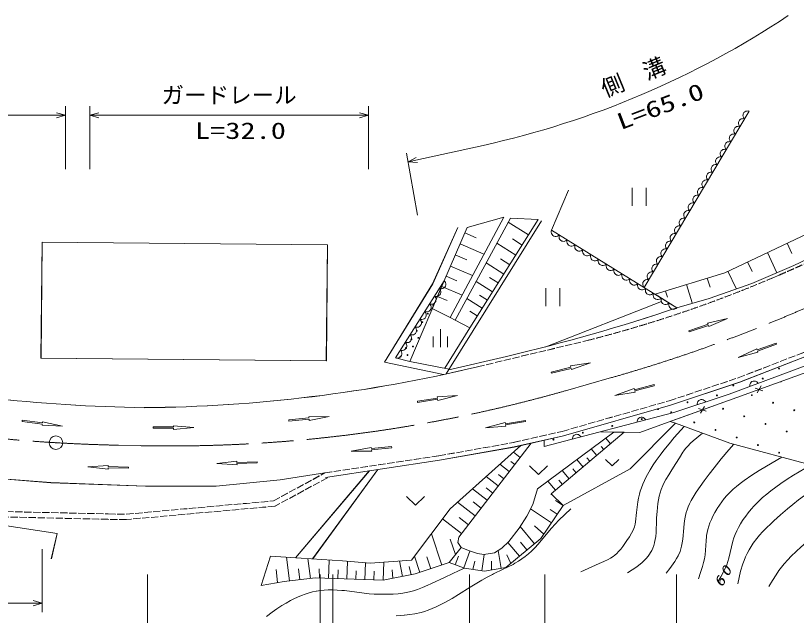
# Model space of a CAD drawing. Units: millimetres, scale not verified. Extents: x -64632 to 575368, y -97377 to 262623.
# Drawn here: x 257211 to 343829, y 115737 to 182339 of the extents above; entities that cross this region are included whole.
import ezdxf
from ezdxf.enums import TextEntityAlignment as Align

# ---------------------------------------------------------------- set-up
doc = ezdxf.new("R2010")
doc.units = ezdxf.units.MM
doc.header["$LTSCALE"] = 1000
doc.linetypes.add('CHAIN', pattern=[18.5, 12, -1.5, 3.5, -1.5])
doc.linetypes.add('USER1', pattern=[1, 0.8, -0.2])
for name, color, linetype, lineweight in [('M-BGD', 7, 'Continuous', 13), ('M-BMK-LINE', 2, 'CHAIN', 13), ('M-BMK-SRVR', 3, 'Continuous', 13), ('M-STR-HTXT', 7, 'Continuous', 13)]:
    doc.layers.add(name, color=color, linetype=linetype, lineweight=lineweight)
doc.styles.add('ＭＳ ゴシック', font='')
doc.styles.get('ＭＳ ゴシック').set_extended_font_data('MS Gothic')

# ---------------------------------------------------------------- blocks, each defined once
blk = doc.blocks.new('BUHIN1')
at = {"color": 3, "linetype": 'Continuous', "lineweight": 13}
for radius in [750, 22.5]:
    blk.add_circle((0, 0), radius, dxfattribs=at)
blk = doc.blocks.new('BUHIN3')
at = {"color": 7, "linetype": 'Continuous', "lineweight": 13}
blk.add_lwpolyline([(0, 500), (115, 460), (212, 400), (322, 305), (382, 195), (418, 78), (418, -78), (382, -195), (322, -305), (212, -402), (115, -462), (0, -500)], dxfattribs=at)
blk = doc.blocks.new('BUHIN5')
at = {"color": 7, "linetype": 'Continuous', "lineweight": 13}
blk.add_lwpolyline([(0, -500), (115, -462.5), (212.5, -402.5), (322.5, -305), (382.5, -195), (420, -77.5), (420, 77.5), (382.5, 195), (322.5, 305), (212.5, 402.5), (115, 460), (0, 500)], dxfattribs=at)
blk = doc.blocks.new('BUHIN6')
at = {"color": 7, "linetype": 'Continuous', "lineweight": 13}
for p, q in [((-282, 350), (282, -350)), ((-282, -350), (282, 350))]:
    blk.add_line(p, q, dxfattribs=at)
blk = doc.blocks.new('BUHIN7')
at = {"color": 7, "linetype": 'Continuous', "lineweight": 13}
for p, q in [((-770, 1000), (-770, -1000)), ((765, -1000), (765, 1000))]:
    blk.add_line(p, q, dxfattribs=at)
blk = doc.blocks.new('BUHIN8')
at = {"color": 7, "linetype": 'Continuous', "lineweight": 13}
blk.add_lwpolyline([(-1000, 475), (0, -470), (1000, 475)], dxfattribs=at)
blk = doc.blocks.new('BUHIN9')
at = {"color": 7, "linetype": 'Continuous', "lineweight": 13}
blk.add_lwpolyline([(-750, 356), (0, -352), (750, 356)], dxfattribs=at)
blk = doc.blocks.new('BUHIN10')
at = {"color": 7, "linetype": 'Continuous', "lineweight": 13}
for p, q in [((0, 1000), (0, -1000)), ((-800, 205), (-800, -995)), ((800, 205), (800, -995))]:
    blk.add_line(p, q, dxfattribs=at)
blk = doc.blocks.new('BUHIN12')
at = {"color": 7, "linetype": 'Continuous', "lineweight": 13}
blk.add_lwpolyline([(-288, -1000), (0, 0), (285, -1000)], dxfattribs=at)

msp = doc.modelspace()

# ---------------------------------------------------------------- linework, layer by layer
at = {"layer": 'M-BGD'}
for p, q in [((338586, 171720), (326952, 152146)), ((335874, 153773), (361370, 165900)), ((316655, 158527), (318543, 162942)), ((316662, 158525), (318550, 162940)), ((304983, 142550), (315546, 159534)), ((304990, 142548), (315553, 159532)), ((311366, 159947), (305411, 148822)), ((305972, 148527), (312095, 159834)), ((307308, 158821), (311366, 159947)), ((315195, 159682), (307598, 147663)), ((314126, 157991), (311870, 159418)), ((312095, 159834), (315195, 159682)), ((303439, 149811), (307308, 158821)), ((303472, 152555), (306258, 158825)), ((303479, 152553), (306265, 158824)), ((316662, 158525), (330583, 149895)), ((307045, 158210), (308318, 157664)), ((260139, 157184), (260023, 144289)), ((260146, 157182), (260030, 144287)), ((291794, 156899), (260139, 157184)), ((291801, 156897), (260146, 157182)), ((291678, 144004), (291794, 156899)), ((291685, 144002), (291801, 156897)), ((306519, 156984), (309170, 155845)), ((312700, 155734), (310595, 157065)), ((313413, 156863), (312323, 157552)), ((342794, 157064), (343341, 155913)), ((348533, 156980), (343539, 154595)), ((340608, 156025), (341672, 153789)), ((305992, 155757), (307265, 155211)), ((312035, 154682), (311018, 155325)), ((305466, 154531), (307906, 153483)), ((311369, 153630), (309407, 154870)), ((338423, 154986), (338936, 153907)), ((343539, 154595), (338879, 152582)), ((304981, 153402), (306153, 152899)), ((328166, 151394), (335874, 153773)), ((336238, 153946), (337152, 152023)), ((298130, 143863), (303472, 152555)), ((298137, 143861), (303479, 152553)), ((299351, 144343), (304766, 152901)), ((304766, 152901), (300943, 143946)), ((310129, 151667), (308299, 152824)), ((310749, 152649), (309801, 153248)), ((331634, 152464), (332260, 150438)), ((333946, 153178), (334254, 152181)), ((338879, 152582), (334159, 150909)), ((304497, 152273), (306742, 151309)), ((329322, 151751), (329527, 151087)), ((304015, 151151), (305089, 150689)), ((308972, 149837), (307265, 150916)), ((309550, 150752), (308666, 151311)), ((330583, 149895), (328166, 151394)), ((334159, 150909), (330583, 149895)), ((316026, 145572), (328859, 150579)), ((316033, 145570), (328866, 150577)), ((330576, 149897), (330576, 149907)), ((330583, 149895), (330583, 149905)), ((305411, 148822), (303439, 149811)), ((308433, 148984), (307608, 149505)), ((305404, 148824), (305965, 148529)), ((305411, 148822), (305972, 148527)), ((307598, 147663), (305972, 148527)), ((333985, 148191), (336183, 148711)), ((334027, 148063), (333985, 148191)), ((336183, 148711), (334113, 147807)), ((307591, 147665), (304834, 143179)), ((307598, 147663), (304841, 143177)), ((331893, 147352), (334027, 148063)), ((331935, 147224), (331893, 147352)), ((334070, 147935), (331935, 147224)), ((334113, 147807), (334070, 147935)), ((339479, 145215), (341595, 145979)), ((341641, 145852), (339525, 145088)), ((341595, 145979), (341641, 145852)), ((337385, 144387), (339433, 145342)), ((339570, 144961), (337385, 144387)), ((346626, 145176), (337530, 141643)), ((346633, 145174), (337537, 141641)), ((337537, 141641), (346633, 145174)), ((339433, 145342), (339479, 145215)), ((339525, 145088), (339570, 144961)), ((260023, 144289), (291678, 144004)), ((260030, 144287), (291685, 144002)), ((304670, 142482), (298130, 143863)), ((304677, 142480), (298137, 143861)), ((300943, 143946), (299351, 144343)), ((300936, 143948), (305315, 143084)), ((300943, 143946), (305322, 143082)), ((305275, 143019), (311653, 144503)), ((305282, 143017), (311660, 144501)), ((347377, 144404), (336367, 140306)), ((316614, 142748), (318796, 143300)), ((318829, 143169), (316648, 142617)), ((318763, 143431), (320994, 143786)), ((318796, 143300), (318763, 143431)), ((318862, 143038), (318829, 143169)), ((320994, 143786), (318862, 143038)), ((337212, 139939), (347142, 143519)), ((337212, 139939), (347142, 143519)), ((316648, 142617), (316614, 142748)), ((325857, 140794), (328033, 141366)), ((328068, 141235), (325892, 140663)), ((328033, 141366), (328068, 141235)), ((337530, 141643), (329864, 139088)), ((337537, 141641), (329871, 139086)), ((329871, 139086), (337537, 141641)), ((323699, 140156), (325823, 140924)), ((325926, 140533), (323699, 140156)), ((325823, 140924), (325857, 140794)), ((325892, 140663), (325926, 140533)), ((301788, 139519), (304010, 139871)), ((301809, 139386), (301788, 139519)), ((304031, 139738), (301809, 139386)), ((303989, 140004), (306243, 140156)), ((304010, 139871), (303989, 140004)), ((304053, 139604), (304031, 139738)), ((306243, 140156), (304053, 139604)), ((329610, 137195), (337212, 139939)), ((329822, 137272), (337212, 139939)), ((336367, 140306), (330220, 138257)), ((329864, 139088), (317980, 135690)), ((329871, 139086), (317987, 135688)), ((317987, 135688), (329871, 139086)), ((289743, 137799), (292002, 137821)), ((289756, 137665), (289743, 137799)), ((292002, 137821), (289783, 137396)), ((330220, 138257), (315862, 134474)), ((257937, 137265), (257954, 137399)), ((260168, 136978), (257937, 137265)), ((257954, 137399), (260185, 137112)), ((260151, 136844), (260168, 136978)), ((260185, 137112), (260203, 137246)), ((260203, 137246), (262408, 136758)), ((287517, 137441), (289756, 137665)), ((287531, 137306), (287517, 137441)), ((289769, 137530), (287531, 137306)), ((289783, 137396), (289769, 137530)), ((309341, 136573), (311526, 137148)), ((311526, 137148), (311548, 137015)), ((311548, 137015), (313767, 137391)), ((313789, 137258), (311571, 136882)), ((311571, 136882), (311593, 136749)), ((313767, 137391), (313789, 137258)), ((325384, 132023), (330429, 137068)), ((325391, 132021), (330436, 137066)), ((329603, 137197), (326445, 136041)), ((329610, 137195), (326452, 136039)), ((330436, 137066), (329822, 137272)), ((336452, 134872), (330436, 137066)), ((262408, 136758), (260151, 136844)), ((272474, 136528), (272474, 136663)), ((272474, 136663), (274724, 136663)), ((274724, 136528), (272474, 136528)), ((274724, 136663), (274724, 136798)), ((274724, 136798), (276974, 136596)), ((276974, 136596), (274724, 136393)), ((274724, 136393), (274724, 136528)), ((311593, 136749), (309341, 136573)), ((315115, 129803), (323593, 136098)), ((324740, 136074), (316623, 129221)), ((326445, 136041), (322135, 136131)), ((326452, 136039), (322142, 136129)), ((323593, 136098), (324740, 136074)), ((317980, 135690), (312522, 134437)), ((317987, 135688), (312529, 134435)), ((315857, 135199), (317987, 135688)), ((315862, 134474), (315857, 135199)), ((323212, 134784), (322677, 135418)), ((294452, 133960), (296671, 134386)), ((296671, 134386), (296684, 134251)), ((296684, 134251), (298923, 134475)), ((298937, 134341), (296698, 134117)), ((298923, 134475), (298937, 134341)), ((312522, 134437), (304219, 132964)), ((312529, 134435), (304226, 132962)), ((305421, 127584), (313249, 134600)), ((314419, 134869), (306387, 124434)), ((313249, 134600), (314419, 134869)), ((322451, 134142), (322164, 134483)), ((351059, 130888), (336452, 134872)), ((203593, 133743), (261816, 124824)), ((203600, 133741), (261823, 124822)), ((296711, 133983), (294452, 133960)), ((296698, 134117), (296711, 133983)), ((313199, 133284), (312436, 133871)), ((321691, 133500), (321075, 134229)), ((279517, 132596), (281760, 132867)), ((281772, 132462), (279517, 132596)), ((281760, 132867), (281764, 132732)), ((281764, 132732), (284013, 132801)), ((284017, 132666), (281768, 132597)), ((281768, 132597), (281772, 132462)), ((284013, 132801), (284017, 132666)), ((304219, 132964), (291592, 131059)), ((304226, 132962), (291599, 131057)), ((312590, 132492), (312135, 132843)), ((320160, 132207), (319463, 133032)), ((320925, 132853), (320597, 133242)), ((265229, 132249), (267483, 132396)), ((267473, 131991), (265229, 132249)), ((267477, 132126), (267473, 131991)), ((269726, 132069), (267477, 132126)), ((267483, 132396), (267480, 132261)), ((267480, 132261), (269729, 132204)), ((269729, 132204), (269726, 132069)), ((288263, 122134), (296447, 131791)), ((288270, 122132), (296454, 131789)), ((297398, 131935), (290163, 122005)), ((297405, 131933), (290170, 122003)), ((311980, 131700), (310922, 132515)), ((318634, 130919), (317857, 131839)), ((317945, 127924), (325384, 132023)), ((317952, 127922), (325391, 132021)), ((319397, 131563), (319029, 131999)), ((253969, 131061), (261103, 130476)), ((253976, 131059), (261110, 130474)), ((279468, 130103), (286543, 130794)), ((286543, 130794), (291517, 131553)), ((286550, 130793), (291524, 131551)), ((310759, 130113), (309405, 131155)), ((311370, 130907), (310767, 131371)), ((261103, 130476), (271607, 130103)), ((261110, 130474), (271614, 130101)), ((271607, 130103), (276166, 130071)), ((271614, 130101), (276173, 130069)), ((276166, 130071), (279468, 130103)), ((276173, 130069), (279475, 130101)), ((279475, 130101), (286550, 130793)), ((317113, 129635), (316256, 130650)), ((317874, 130277), (317465, 130760)), ((309535, 128523), (307885, 129793)), ((310147, 129318), (309396, 129896)), ((314602, 128035), (315115, 129803)), ((316754, 129094), (316598, 129156)), ((316623, 129221), (317952, 127922)), ((308202, 126791), (306230, 128309)), ((308868, 127657), (307963, 128354)), ((317952, 127922), (317107, 128494)), ((301136, 121882), (305421, 127584)), ((313922, 126766), (314602, 128035)), ((316647, 125997), (314345, 127556)), ((317952, 127922), (315472, 124263)), ((317299, 126960), (316513, 127492)), ((307443, 125805), (306421, 126592)), ((313075, 125421), (313922, 126766)), ((306684, 124819), (304567, 126448)), ((314783, 123693), (313197, 125614)), ((315809, 124760), (314790, 125672)), ((261816, 124824), (261168, 122004)), ((261823, 124822), (261175, 122002)), ((304494, 121330), (303331, 124803)), ((311912, 123925), (313075, 125421)), ((306007, 122487), (305431, 124208)), ((306387, 124434), (306278, 123837)), ((311141, 123184), (311912, 123925)), ((315472, 124263), (311577, 121046)), ((313943, 122999), (313228, 123865)), ((305320, 121606), (306623, 123275)), ((306623, 123275), (305320, 121606)), ((306278, 123837), (306623, 123275)), ((306623, 123275), (307439, 122927)), ((310340, 122686), (311141, 123184)), ((313102, 122305), (311830, 123846)), ((284453, 119074), (285481, 122297)), ((285481, 122297), (288902, 122089)), ((287593, 119558), (287279, 122188)), ((302062, 120516), (301460, 122314)), ((303278, 120923), (302837, 122241)), ((305989, 121360), (306337, 122304)), ((306927, 121014), (307613, 122876)), ((307439, 122927), (308467, 122625)), ((308467, 122625), (309162, 122489)), ((308941, 120702), (309204, 122496)), ((309162, 122489), (310340, 122686)), ((311064, 120962), (310744, 122937)), ((312139, 121510), (311713, 122451)), ((288902, 122089), (293464, 121778)), ((289908, 119834), (289644, 122039)), ((291936, 119846), (292008, 121878)), ((293464, 121778), (296539, 121536)), ((293945, 119775), (294014, 121735)), ((295959, 119704), (296025, 121577)), ((296539, 121536), (301136, 121882)), ((297976, 119633), (298047, 121650)), ((300127, 120059), (299786, 121781)), ((305320, 121606), (301532, 120338)), ((307002, 120987), (305320, 121606)), ((307932, 120850), (308170, 121768)), ((310003, 120790), (309989, 121753)), ((286278, 119401), (286107, 120835)), ((288750, 119696), (288606, 120905)), ((290920, 119882), (290873, 120920)), ((292941, 119810), (292976, 120808)), ((294952, 119739), (294986, 120698)), ((296967, 119668), (297002, 120641)), ((299052, 119846), (298984, 120780)), ((301104, 120253), (300864, 121150)), ((309215, 120662), (307002, 120987)), ((311577, 121046), (309215, 120662)), ((290443, 119898), (286992, 119486)), ((297978, 119633), (290443, 119898)), ((301532, 120338), (297978, 119633)), ((286992, 119486), (284453, 119074))]:
    msp.add_line(p, q, dxfattribs=at)
at = {"layer": 'M-BGD', "linetype": 'USER1'}
for p, q in [((341200, 153223), (341905, 153524)), ((341207, 153221), (341912, 153522)), ((308450, 143341), (320645, 146264)), ((308457, 143339), (320652, 146262)), ((337361, 142114), (346423, 145634)), ((337368, 142112), (346430, 145632)), ((329716, 139566), (337361, 142114)), ((329723, 139564), (337368, 142112)), ((317856, 136174), (329716, 139566)), ((317863, 136172), (329723, 139564)), ((312422, 134927), (317856, 136174)), ((312429, 134925), (317863, 136172)), ((304138, 133457), (312422, 134927)), ((304145, 133455), (312429, 134925)), ((291517, 131553), (304138, 133457)), ((291524, 131551), (304145, 133455)), ((285804, 128450), (291517, 131553)), ((285811, 128448), (291524, 131551)), ((291803, 131026), (285981, 127863)), ((291810, 131024), (285988, 127862)), ((269473, 126979), (285804, 128450)), ((269480, 126977), (285811, 128448)), ((251160, 127381), (267470, 127004)), ((251167, 127379), (267477, 127003)), ((285981, 127863), (269496, 126379)), ((285988, 127862), (269503, 126377)), ((267456, 126405), (251146, 126781)), ((267463, 126403), (251153, 126779)), ((267470, 127004), (269473, 126979)), ((267477, 127003), (269480, 126977)), ((269496, 126379), (267462, 126405)), ((269503, 126377), (267469, 126403))]:
    msp.add_line(p, q, dxfattribs=at)
at = {"layer": 'M-BGD', "linetype": 'CHAIN'}
for p, q in [((318214, 140681), (323320, 142137)), ((268606, 134635), (271049, 134584))]:
    msp.add_line(p, q, dxfattribs=at)
at = {"layer": 'M-BGD'}
for points in [[(319922, 120586), (321967, 121485), (322457, 121705), (322936, 121941), (323214, 122099), (323488, 122277), (323684, 122426), (323899, 122614), (324106, 122824), (324341, 123093), (324561, 123379), (325034, 124062), (325297, 124462), (325540, 124869), (325673, 125126), (325790, 125398), (325852, 125575), (325926, 125851), (325984, 126143), (326097, 127169), (326156, 127752), (326236, 128338), (326314, 128770), (326413, 129206), (326506, 129541), (326631, 129919), (326779, 130300), (326965, 130721), (327170, 131134), (327610, 131913), (327941, 132440), (328288, 132954), (328703, 133530), (329134, 134093), (329699, 134793), (330286, 135489), (331368, 136726)], [(325075, 120463), (325601, 120793), (326122, 121145), (326710, 121608), (326951, 121833), (327178, 122071), (327370, 122301), (327545, 122544), (327651, 122712), (327785, 122957), (327905, 123220), (328006, 123491), (328091, 123778), (328101, 123816), (328172, 124148), (328223, 124484), (328267, 124941), (328291, 125400), (328305, 125902), (328327, 126583), (328369, 127270), (328469, 128151), (328534, 128566), (328622, 128988), (328717, 129356), (328835, 129728), (329000, 130155), (329161, 130495), (329341, 130826), (329661, 131354), (330006, 131882), (330473, 132608), (330849, 133247), (331240, 133870), (331331, 133999), (331544, 134271), (331779, 134539), (332078, 134844), (332392, 135136), (333409, 135982)], [(329368, 120422), (329772, 120929), (330159, 121449), (330350, 121731), (330539, 122037), (330716, 122362), (330922, 122835), (331018, 123127), (331094, 123424), (331167, 123805), (331220, 124192), (331331, 125452), (331381, 125945), (331451, 126443), (331523, 126815), (331614, 127181), (331699, 127456), (331821, 127780), (331966, 128107), (332161, 128489), (332375, 128864), (332722, 129419), (333153, 130063), (333599, 130693), (334137, 131416), (334696, 132133), (335502, 133124), (336330, 134109), (336880, 134755)], [(332967, 119809), (333203, 120485), (333422, 121174), (333537, 121598), (333632, 122025), (333703, 122467), (333750, 122972), (333779, 123490), (333806, 123999), (333854, 124505), (333867, 124593), (333926, 124937), (334008, 125286), (334114, 125651), (334241, 126010), (334397, 126392), (334573, 126766), (334780, 127159), (335010, 127551), (335052, 127619), (335294, 127990), (335557, 128357), (335830, 128703), (336125, 129043), (336484, 129419), (336825, 129741), (337179, 130049), (337609, 130393), (338052, 130722), (338896, 131300), (339705, 131816), (340523, 132315), (342208, 133302)], [(335105, 119467), (335433, 120009), (335740, 120559), (335908, 120897), (336062, 121251), (336101, 121352), (336222, 121709), (336327, 122082), (336782, 123972), (336906, 124352), (337052, 124735), (337221, 125119), (337412, 125504), (337626, 125889), (337863, 126273), (337934, 126381), (338204, 126768), (338490, 127142), (338810, 127527), (339152, 127906), (339296, 128058), (339684, 128444), (340086, 128815), (340538, 129204), (341003, 129578), (341544, 129985), (342107, 130383), (342808, 130851), (343522, 131303), (345404, 132430)], [(337342, 119236), (337484, 119952), (337646, 120661), (337874, 121445), (338018, 121838), (338182, 122225), (338368, 122614), (338577, 123003), (338803, 123382), (339052, 123759), (339428, 124266), (339741, 124644), (340075, 125016), (340520, 125476), (340980, 125921), (341309, 126229), (342059, 126905), (342828, 127570), (343435, 128069), (344065, 128558), (344715, 129037), (346093, 129991), (348544, 131574)], [(340777, 118950), (341163, 119606), (341571, 120257), (341881, 120709), (342176, 121097), (342487, 121473), (342866, 121897), (343261, 122309), (343806, 122841), (344372, 123366), (344826, 123775), (347770, 126393), (348442, 127002), (349102, 127627), (349529, 128056), (349938, 128497), (350265, 128877), (350575, 129267), (350831, 129622), (351077, 129996), (351246, 130277), (351726, 131204)], [(299429, 115686), (300326, 115768), (300366, 115772), (300932, 115836), (301505, 115922), (302185, 116068), (302578, 116180), (302974, 116314), (303421, 116489), (303861, 116684), (304892, 117205), (305625, 117623), (306346, 118058), (307628, 118855), (308919, 119634), (309510, 119966), (310112, 120282), (310237, 120344), (311316, 120863), (312395, 121404), (312603, 121522), (312995, 121763), (313385, 122026), (313748, 122294), (314106, 122585), (314442, 122884), (314764, 123198), (314820, 123255), (315178, 123645), (315520, 124048), (316654, 125430), (317056, 125874), (317480, 126313), (318803, 127579)], [(285033, 115619), (285682, 116102), (286205, 116469), (286749, 116826), (287219, 117112), (287700, 117381), (288066, 117569), (288493, 117769), (288938, 117955), (289342, 118104), (289762, 118237), (290149, 118339), (290549, 118423), (290608, 118434), (291022, 118496), (291439, 118539), (291899, 118564), (292359, 118569), (292880, 118552), (293401, 118515), (293700, 118486), (296425, 118145), (296971, 118108), (297529, 118091), (298548, 118093), (299099, 118105), (299658, 118137), (300172, 118198), (300543, 118266), (300920, 118356), (301351, 118482), (301777, 118628), (302349, 118850), (302924, 119095), (303264, 119246), (304849, 119971), (306425, 120714), (306999, 120988)]]:
    msp.add_lwpolyline(points, dxfattribs=at)
for centre in [(303533, 150204), (302928, 149248), (302323, 148292), (301718, 147336), (301113, 146380), (301894, 146555), (301289, 145599), (300508, 145424), (300684, 144643), (299903, 144468), (341899, 143142), (340091, 142033), (336824, 141273), (335016, 140164), (338889, 140196), (331749, 139404), (335694, 138682), (341243, 139356), (329941, 138295), (338048, 137842), (343598, 138516), (326674, 137535), (332499, 137168), (340403, 137002), (320140, 136016), (323407, 136775), (334854, 136328), (342757, 136161), (316873, 135256), (337208, 135487), (339563, 134647), (341917, 133807)]:
    msp.add_circle(centre, 50, dxfattribs=at)
at = {"layer": 'M-BGD', "linetype": 'USER1'}
for centre, radius, start, end in [((294731, 263863), 120000, 293.14847, 300.01419), ((294738, 263861), 120000, 293.14847, 300.01419), ((286164, 281952), 140000, 284.25803, 293.14847), ((286171, 281950), 140000, 284.25803, 293.14847)]:
    msp.add_arc(centre, radius, start, end, dxfattribs=at)
at = {"layer": 'M-BGD'}
for centre, radius, start, end in [((266333, 339300), 200000, 283.09705, 288.73578), ((266340, 339298), 200000, 283.09705, 288.73578), ((302499, 147511), 50, 105.12528, 208.63545), ((269991, 303797), 165000, 270.51494, 283.47853), ((269998, 303795), 165000, 270.51494, 283.47853), ((274243, 318782), 180000, 258.05075, 269.1188), ((274250, 318780), 180000, 258.05075, 269.1188), ((342083, 141711), 50, 216.30931, 3.34073), ((328482, 138644), 50, 137.4895, 74.42719)]:
    msp.add_arc(centre, radius, start, end, dxfattribs=at)
at = {"layer": 'M-BMK-LINE'}
for centre, radius, start, end in [((276712, 305623), 170000, 285.9122, 303.46059), ((272317, 314596), 180000, 254.01265, 268.81882), ((274348, 294550), 160000, 268.81882, 285.9122)]:
    msp.add_arc(centre, radius, start, end, dxfattribs=at)
at = {"layer": 'M-STR-HTXT'}
for p, q in [((262740, 165271), (262740, 172271)), ((265432, 165271), (265432, 172271)), ((296354, 165271), (296354, 172271)), ((228645, 171271), (262740, 171271)), ((265432, 171271), (296354, 171271)), ((300744, 166093), (309067, 167929)), ((301809, 160188), (300566, 167077)), ((260146, 123096), (260146, 116096)), ((271844, 120283), (271844, 110283)), ((290982, 120283), (290982, 110283)), ((292393, 120283), (292393, 110283)), ((307563, 120283), (307563, 110283)), ((315936, 120283), (315936, 110283)), ((330541, 120283), (330541, 110283)), ((248914, 117096), (260146, 117096))]:
    msp.add_line(p, q, dxfattribs=at)
msp.add_arc((287519, 265580), 100000, 282.4437, 303.65289, dxfattribs=at)

# ---------------------------------------------------------------- block references
at = {"layer": 'M-BGD'}
for p, xscale, yscale, rotation in [((338333, 171294), 0.9899974, 0.9899974, 149.27468), ((337827, 170443), 0.9899974, 0.9899974, 149.27468), ((337321, 169592), 0.9899974, 0.9899974, 149.27468), ((336815, 168741), 0.9899974, 0.9899974, 149.27468), ((336310, 167890), 0.9899974, 0.9899974, 149.27468), ((335804, 167039), 0.9899974, 0.9899974, 149.27468), ((335298, 166188), 0.9899974, 0.9899974, 149.27468), ((334792, 165337), 0.9899974, 0.9899974, 149.27468), ((334286, 164486), 0.9899974, 0.9899974, 149.27468), ((333781, 163635), 0.9899974, 0.9899974, 149.27468), ((333275, 162784), 0.9899974, 0.9899974, 149.27468), ((332769, 161933), 0.9899974, 0.9899974, 149.27468), ((332263, 161082), 0.9899974, 0.9899974, 149.27468), ((331757, 160231), 0.9899974, 0.9899974, 149.27468), ((331252, 159380), 0.9899974, 0.9899974, 149.27468), ((317097, 158256), 1.023743, 1.023743, 238.20305), ((330746, 158529), 0.9899974, 0.9899974, 149.27468), ((317967, 157716), 1.023743, 1.023743, 238.20305), ((330240, 157678), 0.9899974, 0.9899974, 149.27468), ((318837, 157177), 1.023743, 1.023743, 238.20305), ((319707, 156637), 1.023743, 1.023743, 238.20305), ((329734, 156827), 0.9899974, 0.9899974, 149.27468), ((320577, 156098), 1.023743, 1.023743, 238.20305), ((329228, 155976), 0.9899974, 0.9899974, 149.27468), ((321447, 155559), 1.023743, 1.023743, 238.20305), ((322317, 155019), 1.023743, 1.023743, 238.20305), ((328722, 155124), 0.9899974, 0.9899974, 149.27468), ((323188, 154480), 1.023743, 1.023743, 238.20305), ((324058, 153940), 1.023743, 1.023743, 238.20305), ((328217, 154273), 0.9899974, 0.9899974, 149.27468), ((324928, 153401), 1.023743, 1.023743, 238.20305), ((327711, 153422), 0.9899974, 0.9899974, 149.27468), ((304495, 152473), 1.012707, 1.012707, 327.67825), ((325798, 152861), 1.023743, 1.023743, 238.20305), ((326668, 152322), 1.023743, 1.023743, 238.20305), ((327205, 152571), 0.9899974, 0.9899974, 149.27468), ((303954, 151618), 1.012707, 1.012707, 327.67825), ((327538, 151783), 1.023743, 1.023743, 238.20305), ((303412, 150762), 1.012707, 1.012707, 327.67825), ((328408, 151243), 1.023743, 1.023743, 238.20305), ((329278, 150704), 1.023743, 1.023743, 238.20305), ((302871, 149906), 1.012707, 1.012707, 327.67825), ((330148, 150164), 1.023743, 1.023743, 238.20305), ((302330, 149050), 1.012707, 1.012707, 327.67825), ((301788, 148194), 1.012707, 1.012707, 327.67825), ((301247, 147339), 1.012707, 1.012707, 327.67825), ((300705, 146483), 1.012707, 1.012707, 327.67825), ((300164, 145627), 1.012707, 1.012707, 327.67825), ((299622, 144771), 1.012707, 1.012707, 327.67825)]:
    msp.add_blockref('BUHIN5', p, dxfattribs=dict(at, xscale=xscale, yscale=yscale, rotation=rotation))
for name, p in [('BUHIN7', (326389, 162222)), ('BUHIN7', (316820, 151078)), ('BUHIN10', (304338, 146515)), ('BUHIN9', (323391, 132702)), ('BUHIN8', (315214, 131868)), ('BUHIN8', (301560, 128455))]:
    msp.add_blockref(name, p, dxfattribs=at)
for name, p, rotation in [('BUHIN3', (339120, 141330), 110.41638), ('BUHIN6', (339695, 140834), 289.825), ('BUHIN3', (333294, 139281), 108.43495), ('BUHIN6', (333411, 138567), 289.8476), ('BUHIN3', (326631, 137311), 104.75731), ('BUHIN3', (319451, 135420), 104.75731)]:
    msp.add_blockref(name, p, dxfattribs=dict(at, rotation=rotation))
at = {"layer": 'M-BMK-SRVR'}
msp.add_blockref('BUHIN1', (261682, 134911), dxfattribs=at)
at = {"layer": 'M-STR-HTXT'}
for p, rotation in [((262740, 171271), 270), ((265432, 171271), 90), ((296354, 171271), 270), ((300744, 166093), 102.44369), ((260146, 117096), 270)]:
    msp.add_blockref('BUHIN12', p, dxfattribs=dict(at, rotation=rotation))

# ---------------------------------------------------------------- texts
at = {"layer": 'M-BGD', "insert": (335576, 118755), "char_height": 1100, "attachment_point": 7, "rotation": 60.1, "style": 'ＭＳ ゴシック'}
msp.add_mtext('\\T1.33;\\W1.35;\\Q15;60', dxfattribs=at)
at = {"layer": 'M-STR-HTXT', "style": 'ＭＳ ゴシック'}
msp.add_text('側\u3000溝', height=1833, rotation=22.4, dxfattribs=at).set_placement((322841, 172731), align=Align.BOTTOM_LEFT)
msp.add_text('ガードレール', height=1833, dxfattribs=at).set_placement((273390, 172043), align=Align.BOTTOM_LEFT)
at = {"layer": 'M-STR-HTXT', "style": 'ＭＳ ゴシック', "width": 1.35}
msp.add_text('L=65.0', height=1833, rotation=20.9, dxfattribs=at).set_placement((324539, 169100), align=Align.BOTTOM_LEFT)
msp.add_text('L=32.0', height=1833, dxfattribs=at).set_placement((277101, 168095), align=Align.BOTTOM_LEFT)

doc.saveas('drawing.dxf')
